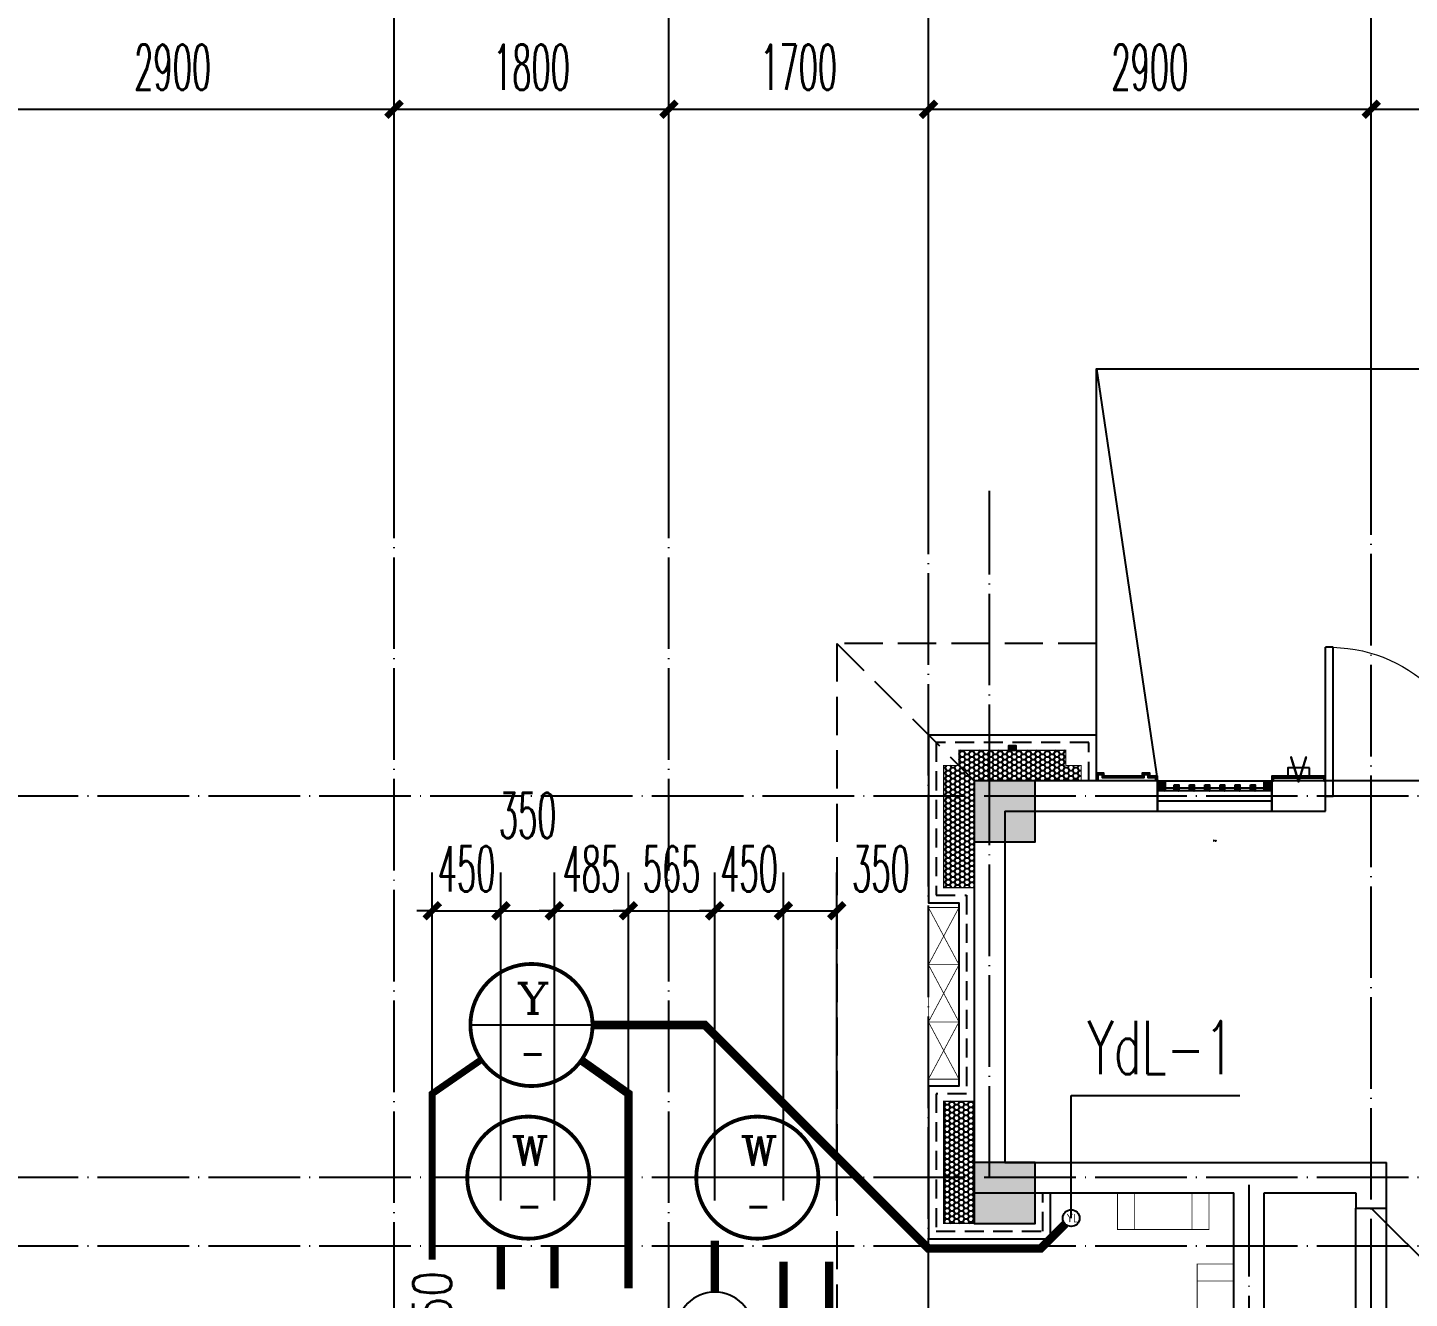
# Model space of a CAD drawing. Extents: x 27938 to 1507990, y 110129 to 923079.
# Drawn here: x 830217 to 839267, y 684866 to 693192 of the extents above; entities that cross this region are included whole.
import ezdxf
from ezdxf.enums import TextEntityAlignment as Align

# ---------------------------------------------------------------- set-up
doc = ezdxf.new("R2010")
doc.units = 0
doc.header["$LTSCALE"] = 1000
doc.header["$MEASUREMENT"] = 0
for name, pattern in [('DASH', [0.35, 0.25, -0.1]), ('DOTE', [2.42, 2, -0.2, 0.02, -0.2]), ('HIDDEN', [0.375, 0.25, -0.125])]:
    doc.linetypes.add(name, pattern=pattern)
for name, color, linetype in [('A-EQPM-MECH', 191, 'Continuous'), ('AXIS', 3, 'Continuous'), ('DIM_污水', 2, 'Continuous'), ('DIM_雨水', 4, 'Continuous'), ('DOTE', 1, 'Continuous'), ('PIPE-凝结', 150, 'N'), ('PIPE-污水', 2, 'W'), ('PIPE-雨水', 4, 'TG_Y'), ('PIPE-餐饮排水', 41, 'P'), ('PUB_HATCH', 8, 'Continuous'), ('PUB_TEXT', 4, 'Continuous'), ('TEXT_凝结', 7, 'Continuous'), ('TWT_DIM', 3, 'Continuous'), ('VPIPE-雨水', 4, 'Y'), ('WALL', 9, 'Continuous'), ('WELL_污水', 2, 'Continuous'), ('WINDOW', 4, 'Continuous'), ('WINDOW_TEXT', 7, 'Continuous'), ('修改标示', 212, 'Continuous'), ('卫生间', 6, 'Continuous'), ('看线', 251, 'Continuous'), ('立面', 73, 'Continuous'), ('立面-看线', 251, 'Continuous'), ('设备', 253, 'Continuous'), ('铝合金', 144, 'Continuous')]:
    doc.layers.add(name, color=color, linetype=linetype)
doc.styles.add('_TCH_DIM_T3', font='SIMPLEX.shx', dxfattribs={"width": 0.494118, "bigfont": 'GBCBIG.shx'})
doc.styles.add('_TCH_WINDOW', font='SIMPLEX.shx', dxfattribs={"width": 0.7, "height": 3.5, "bigfont": 'GBCBIG.shx'})
doc.styles.add('_TWT_CIRCLE', font='COMPLEX', dxfattribs={"width": 1.1, "height": 3.5, "bigfont": 'HZTXT'})
doc.styles.add('_TWT_PIPEDN', font='SIMPLEX', dxfattribs={"width": 0.8, "height": 3.5, "bigfont": 'HZTXT'})
doc.styles.add('_TWT_SERIAL', font='SIMPLEX', dxfattribs={"width": 0.8, "height": 3.5, "bigfont": 'HZTXT'})
doc.styles.get("Standard").update_dxf_attribs({"font": 'gbenor.shx', "bigfont": 'gbcbig.shx'})
doc.styles.add('TG_LINETYPE', font='SIMPLEX', dxfattribs={"width": 0.8, "height": 3, "bigfont": 'HZTXT'})
doc.linetypes.add('N', pattern='A,3,-0.2,["N",Standard,S=0.25,R=0,X=-0.1,Y=-0.115],-0.2', length=3.4)
doc.linetypes.add('P', pattern='A,3,-0.2,["P",Standard,S=0.25,R=0,X=-0.1,Y=-0.115],-0.2', length=3.4)
doc.linetypes.add('TG_Y', pattern='A,2,-0.229,["Y",TG_LINETYPE,S=0.1,R=0,X=-0.229,Y=-0.15],0', length=2.229)
doc.linetypes.add('W', pattern='A,3,-0.2,["W",Standard,S=0.25,R=0,X=-0.1,Y=-0.115],-0.2', length=3.4)
doc.linetypes.add('Y', pattern='A,3,-0.2,["Y",Standard,S=0.25,R=0,X=-0.1,Y=-0.115],-0.2', length=3.4)
doc.dimstyles.new('_TCH_ARCH&&100', dxfattribs={"dimtxt": 297.5, "dimasz": 100, "dimexe": 250, "dimexo": 300, "dimgap": 126.25, "dimtad": 1, "dimdec": 0, "dimzin": 0, "dimdsep": 46, "dimtxsty": '_TCH_DIM_T3', "dimblk": 'ARCHTICK', "dimcen": 0.09, "dimclrt": 4, "dimazin": 2, "dimtfac": 1, "dimtdec": 0, "dimtix": 1, "dimtmove": 2, "dimatfit": 3, "dimfxl": 100, "dimtolj": 1, "dimtzin": 0, "dimarcsym": 0})
doc.dimstyles.new('_TWT_ARCH&&100', dxfattribs={"dimtxt": 297.5, "dimasz": 100, "dimexe": 250, "dimexo": 300, "dimgap": 126.25, "dimtad": 1, "dimdec": 0, "dimzin": 0, "dimdsep": 46, "dimtxsty": '_TCH_DIM_T3', "dimblk": 'ARCHTICK', "dimcen": 0.09, "dimclrt": 7, "dimazin": 2, "dimtfac": 1, "dimtdec": 0, "dimtix": 1, "dimtmove": 2, "dimatfit": 3, "dimfxl": 1, "dimtolj": 1, "dimtzin": 0, "dimarcsym": 0})

# ---------------------------------------------------------------- blocks, each defined once
blk = doc.blocks.new('A$C148B7D8E')
at = {"layer": '卫生间', "color": 159, "linetype": 'DASH', "true_color": 0x22346e}
blk.add_line((7700, 15400), (8600, 14500), dxfattribs=at)
blk.add_lwpolyline([(9400.3, 15400), (7700, 15400), (7700, 10800), (7300, 10800), (7300, 10000), (900, 10000), (900, 9000), (-900, 9000), (-900, -900), (1750, -900), (1750, -2100), (23450, -2100), (23450, -900), (25100, -900)], dxfattribs=at)
blk = doc.blocks.new('A$C341176C1')
at = {"layer": '设备', "color": 3, "const_width": 5}
blk.add_lwpolyline([(-240, -200), (0, -200), (0, -800), (-240, -800)], close=True, dxfattribs=at)
for points in [[(-240, -312.3), (0, -312.3)], [(-240, -687.7), (0, -687.7)]]:
    blk.add_lwpolyline(points, dxfattribs=at)
blk = doc.blocks.new('A$C7D502F78')
at = {"layer": '修改标示', "ltscale": 2}
blk.add_lwpolyline([(-150.6, 197.3), (-10.6, 197.3), (-10.6, 142.3), (-150.6, 142.3)], close=True, dxfattribs=at)
at = {"layer": 'PUB_TEXT'}
blk.add_text('V', height=175, dxfattribs=at).set_placement((-147.2, 99.1))
blk = doc.blocks.new('A$C028C60F5')
at = {"color": 0}
blk.add_lwpolyline([(400, 0), (0, 0), (0, -400), (400, -400)], close=True, dxfattribs=at)
at = {"layer": 'PUB_HATCH', "color": 0}
blk.add_solid([(0, -400), (400, -400), (0, 0), (400, 0)], dxfattribs=at)
blk = doc.blocks.new('A$C3EFA6995')
for p in [(9700, 100), (9700, -2400), (15900, -2400)]:
    blk.add_blockref('A$C028C60F5', p)
at = {"xscale": -1}
blk.add_blockref('A$C028C60F5', (16300, 100), dxfattribs=at)
blk = doc.blocks.new('$TWTSYS$00000190')
blk.add_line((0, 0.5, 0), (0, -0.5, 0))
blk.add_circle((0, 0, 0), 0.5)
blk = doc.blocks.new('_ArchTick')
at = {"color": 0, "linetype": 'ByBlock', "const_width": 0.4}
blk.add_lwpolyline([(-0.5, -0.5), (0.5, 0.5)], dxfattribs=at)
blk = doc.blocks.new('*D737')
at = {"layer": 'Defpoints', "color": 0}
for p in [(835516.6, 687405.6), (835166.6, 685207.2), (835516.6, 685207.2)]:
    blk.add_point(p, dxfattribs=at)
at = {"layer": 'TWT_DIM', "color": 0, "lineweight": -2}
for p, q in [((835166.6, 685507.2), (835166.6, 687655.6)), ((835516.6, 685507.2), (835516.6, 687655.6)), ((835166.6, 687405.6), (835516.6, 687405.6))]:
    blk.add_line(p, q, dxfattribs=at)
at = {"layer": 'TWT_DIM', "color": 0, "lineweight": -2, "xscale": 100, "yscale": 100, "zscale": 100, "rotation": 180}
blk.add_blockref('_ArchTick', (835166.6, 687405.6), dxfattribs=at)
at = {"layer": 'TWT_DIM', "color": 0, "lineweight": -2, "xscale": 100, "yscale": 100, "zscale": 100}
blk.add_blockref('_ArchTick', (835516.6, 687405.6), dxfattribs=at)
at = {"layer": 'TWT_DIM', "color": 7, "insert": (835805.6, 687680.6), "char_height": 297.5, "attachment_point": 5, "style": '_TCH_DIM_T3'}
blk.add_mtext('\\A1;350', dxfattribs=at)
blk = doc.blocks.new('*D738')
at = {"layer": 'Defpoints', "color": 0}
for p in [(835166.6, 687405.6), (834716.6, 685207.2), (835166.6, 685207.2)]:
    blk.add_point(p, dxfattribs=at)
at = {"layer": 'TWT_DIM', "color": 0, "lineweight": -2}
for p, q in [((834716.6, 685507.2), (834716.6, 687655.6)), ((835166.6, 685507.2), (835166.6, 687655.6)), ((834716.6, 687405.6), (834616.6, 687405.6)), ((834716.6, 687405.6), (835166.6, 687405.6)), ((835166.6, 687405.6), (835266.6, 687405.6))]:
    blk.add_line(p, q, dxfattribs=at)
at = {"layer": 'TWT_DIM', "color": 0, "lineweight": -2, "xscale": 100, "yscale": 100, "zscale": 100}
blk.add_blockref('_ArchTick', (834716.6, 687405.6), dxfattribs=at)
at = {"layer": 'TWT_DIM', "color": 0, "lineweight": -2, "xscale": 100, "yscale": 100, "zscale": 100, "rotation": 180}
blk.add_blockref('_ArchTick', (835166.6, 687405.6), dxfattribs=at)
at = {"layer": 'TWT_DIM', "color": 7, "insert": (834941.6, 687680.6), "char_height": 297.5, "attachment_point": 5, "style": '_TCH_DIM_T3'}
blk.add_mtext('\\A1;450', dxfattribs=at)
blk = doc.blocks.new('*D739')
at = {"layer": 'Defpoints', "color": 0}
for p in [(834716.6, 687405.6), (834151.6, 685207.2), (834716.6, 685207.2)]:
    blk.add_point(p, dxfattribs=at)
at = {"layer": 'TWT_DIM', "color": 0, "lineweight": -2}
for p, q in [((834151.6, 685507.2), (834151.6, 687655.6)), ((834716.6, 685507.2), (834716.6, 687655.6)), ((834151.6, 687405.6), (834051.6, 687405.6)), ((834151.6, 687405.6), (834716.6, 687405.6)), ((834716.6, 687405.6), (834816.6, 687405.6))]:
    blk.add_line(p, q, dxfattribs=at)
at = {"layer": 'TWT_DIM', "color": 0, "lineweight": -2, "xscale": 100, "yscale": 100, "zscale": 100}
blk.add_blockref('_ArchTick', (834151.6, 687405.6), dxfattribs=at)
at = {"layer": 'TWT_DIM', "color": 0, "lineweight": -2, "xscale": 100, "yscale": 100, "zscale": 100, "rotation": 180}
blk.add_blockref('_ArchTick', (834716.6, 687405.6), dxfattribs=at)
at = {"layer": 'TWT_DIM', "color": 7, "insert": (834434.1, 687680.6), "char_height": 297.5, "attachment_point": 5, "style": '_TCH_DIM_T3'}
blk.add_mtext('\\A1;565', dxfattribs=at)
blk = doc.blocks.new('*D740')
at = {"layer": 'Defpoints', "color": 0}
for p in [(834151.6, 687405.6), (833666.6, 685207.2), (834151.6, 685207.2)]:
    blk.add_point(p, dxfattribs=at)
at = {"layer": 'TWT_DIM', "color": 0, "lineweight": -2}
for p, q in [((833666.6, 685507.2), (833666.6, 687655.6)), ((834151.6, 685507.2), (834151.6, 687655.6)), ((833666.6, 687405.6), (833566.6, 687405.6)), ((833666.6, 687405.6), (834151.6, 687405.6)), ((834151.6, 687405.6), (834251.6, 687405.6))]:
    blk.add_line(p, q, dxfattribs=at)
at = {"layer": 'TWT_DIM', "color": 0, "lineweight": -2, "xscale": 100, "yscale": 100, "zscale": 100}
blk.add_blockref('_ArchTick', (833666.6, 687405.6), dxfattribs=at)
at = {"layer": 'TWT_DIM', "color": 0, "lineweight": -2, "xscale": 100, "yscale": 100, "zscale": 100, "rotation": 180}
blk.add_blockref('_ArchTick', (834151.6, 687405.6), dxfattribs=at)
at = {"layer": 'TWT_DIM', "color": 7, "insert": (833909.1, 687680.6), "char_height": 297.5, "attachment_point": 5, "style": '_TCH_DIM_T3'}
blk.add_mtext('\\A1;485', dxfattribs=at)
blk = doc.blocks.new('*D741')
at = {"layer": 'Defpoints', "color": 0}
for p in [(833666.6, 687405.6), (833316.6, 685207.2), (833666.6, 685207.2)]:
    blk.add_point(p, dxfattribs=at)
at = {"layer": 'TWT_DIM', "color": 0, "lineweight": -2}
for p, q in [((833316.6, 685507.2), (833316.6, 687655.6)), ((833666.6, 685507.2), (833666.6, 687655.6)), ((833316.6, 687405.6), (833666.6, 687405.6))]:
    blk.add_line(p, q, dxfattribs=at)
at = {"layer": 'TWT_DIM', "color": 0, "lineweight": -2, "xscale": 100, "yscale": 100, "zscale": 100, "rotation": 180}
blk.add_blockref('_ArchTick', (833316.6, 687405.6), dxfattribs=at)
at = {"layer": 'TWT_DIM', "color": 0, "lineweight": -2, "xscale": 100, "yscale": 100, "zscale": 100}
blk.add_blockref('_ArchTick', (833666.6, 687405.6), dxfattribs=at)
at = {"layer": 'TWT_DIM', "color": 7, "insert": (833491.6, 688030.6), "char_height": 297.5, "attachment_point": 5, "style": '_TCH_DIM_T3'}
blk.add_mtext('\\A1;350', dxfattribs=at)
blk = doc.blocks.new('*D742')
at = {"layer": 'Defpoints', "color": 0}
for p in [(833316.6, 687405.6), (832866.6, 685207.2), (833316.6, 685207.2)]:
    blk.add_point(p, dxfattribs=at)
at = {"layer": 'TWT_DIM', "color": 0, "lineweight": -2}
for p, q in [((832866.6, 685507.2), (832866.6, 687655.6)), ((833316.6, 685507.2), (833316.6, 687655.6)), ((832866.6, 687405.6), (832766.6, 687405.6)), ((832866.6, 687405.6), (833316.6, 687405.6)), ((833316.6, 687405.6), (833416.6, 687405.6))]:
    blk.add_line(p, q, dxfattribs=at)
at = {"layer": 'TWT_DIM', "color": 0, "lineweight": -2, "xscale": 100, "yscale": 100, "zscale": 100}
blk.add_blockref('_ArchTick', (832866.6, 687405.6), dxfattribs=at)
at = {"layer": 'TWT_DIM', "color": 0, "lineweight": -2, "xscale": 100, "yscale": 100, "zscale": 100, "rotation": 180}
blk.add_blockref('_ArchTick', (833316.6, 687405.6), dxfattribs=at)
at = {"layer": 'TWT_DIM', "color": 7, "insert": (833091.6, 687680.6), "char_height": 297.5, "attachment_point": 5, "style": '_TCH_DIM_T3'}
blk.add_mtext('\\A1;450', dxfattribs=at)
blk = doc.blocks.new('*D950')
at = {"layer": 'AXIS', "color": 0, "lineweight": -2}
for p, q in [((829716.6, 690457.2), (829716.6, 692907.2)), ((832616.6, 690457.2), (832616.6, 692907.2)), ((829716.6, 692657.2), (832616.6, 692657.2))]:
    blk.add_line(p, q, dxfattribs=at)
at = {"layer": 'Defpoints', "color": 0}
for p in [(832616.6, 692657.2), (829716.6, 690157.2), (832616.6, 690157.2)]:
    blk.add_point(p, dxfattribs=at)
at = {"layer": 'AXIS', "color": 0, "lineweight": -2, "xscale": 100, "yscale": 100, "zscale": 100, "rotation": 180}
blk.add_blockref('_ArchTick', (829716.6, 692657.2), dxfattribs=at)
at = {"layer": 'AXIS', "color": 0, "lineweight": -2, "xscale": 100, "yscale": 100, "zscale": 100}
blk.add_blockref('_ArchTick', (832616.6, 692657.2), dxfattribs=at)
at = {"layer": 'AXIS', "color": 4, "insert": (831166.6, 692932.2), "char_height": 297.5, "attachment_point": 5, "style": '_TCH_DIM_T3'}
blk.add_mtext('\\A1;2900', dxfattribs=at)
blk = doc.blocks.new('*D951')
at = {"layer": 'AXIS', "color": 0, "lineweight": -2}
for p, q in [((832616.6, 690457.2), (832616.6, 692907.2)), ((834416.6, 690457.2), (834416.6, 692907.2)), ((832616.6, 692657.2), (834416.6, 692657.2))]:
    blk.add_line(p, q, dxfattribs=at)
at = {"layer": 'Defpoints', "color": 0}
for p in [(834416.6, 692657.2), (832616.6, 690157.2), (834416.6, 690157.2)]:
    blk.add_point(p, dxfattribs=at)
at = {"layer": 'AXIS', "color": 0, "lineweight": -2, "xscale": 100, "yscale": 100, "zscale": 100, "rotation": 180}
blk.add_blockref('_ArchTick', (832616.6, 692657.2), dxfattribs=at)
at = {"layer": 'AXIS', "color": 0, "lineweight": -2, "xscale": 100, "yscale": 100, "zscale": 100}
blk.add_blockref('_ArchTick', (834416.6, 692657.2), dxfattribs=at)
at = {"layer": 'AXIS', "color": 4, "insert": (833516.6, 692932.2), "char_height": 297.5, "attachment_point": 5, "style": '_TCH_DIM_T3'}
blk.add_mtext('\\A1;1800', dxfattribs=at)
blk = doc.blocks.new('*D952')
at = {"layer": 'AXIS', "color": 0, "lineweight": -2}
for p, q in [((834416.6, 690457.2), (834416.6, 692907.2)), ((836116.6, 690457.2), (836116.6, 692907.2)), ((834416.6, 692657.2), (836116.6, 692657.2))]:
    blk.add_line(p, q, dxfattribs=at)
at = {"layer": 'Defpoints', "color": 0}
for p in [(836116.6, 692657.2), (834416.6, 690157.2), (836116.6, 690157.2)]:
    blk.add_point(p, dxfattribs=at)
at = {"layer": 'AXIS', "color": 0, "lineweight": -2, "xscale": 100, "yscale": 100, "zscale": 100, "rotation": 180}
blk.add_blockref('_ArchTick', (834416.6, 692657.2), dxfattribs=at)
at = {"layer": 'AXIS', "color": 0, "lineweight": -2, "xscale": 100, "yscale": 100, "zscale": 100}
blk.add_blockref('_ArchTick', (836116.6, 692657.2), dxfattribs=at)
at = {"layer": 'AXIS', "color": 4, "insert": (835266.6, 692932.2), "char_height": 297.5, "attachment_point": 5, "style": '_TCH_DIM_T3'}
blk.add_mtext('\\A1;1700', dxfattribs=at)
blk = doc.blocks.new('*D953')
at = {"layer": 'AXIS', "color": 0, "lineweight": -2}
for p, q in [((836116.6, 690457.2), (836116.6, 692907.2)), ((839016.6, 690457.2), (839016.6, 692907.2)), ((836116.6, 692657.2), (839016.6, 692657.2))]:
    blk.add_line(p, q, dxfattribs=at)
at = {"layer": 'Defpoints', "color": 0}
for p in [(839016.6, 692657.2), (836116.6, 690157.2), (839016.6, 690157.2)]:
    blk.add_point(p, dxfattribs=at)
at = {"layer": 'AXIS', "color": 0, "lineweight": -2, "xscale": 100, "yscale": 100, "zscale": 100, "rotation": 180}
blk.add_blockref('_ArchTick', (836116.6, 692657.2), dxfattribs=at)
at = {"layer": 'AXIS', "color": 0, "lineweight": -2, "xscale": 100, "yscale": 100, "zscale": 100}
blk.add_blockref('_ArchTick', (839016.6, 692657.2), dxfattribs=at)
at = {"layer": 'AXIS', "color": 4, "insert": (837566.6, 692932.2), "char_height": 297.5, "attachment_point": 5, "style": '_TCH_DIM_T3'}
blk.add_mtext('\\A1;2900', dxfattribs=at)
blk = doc.blocks.new('*D954')
at = {"layer": 'AXIS', "color": 0, "lineweight": -2}
for p, q in [((839016.6, 690457.2), (839016.6, 692907.2)), ((841816.6, 690457.2), (841816.6, 692907.2)), ((839016.6, 692657.2), (841816.6, 692657.2))]:
    blk.add_line(p, q, dxfattribs=at)
at = {"layer": 'Defpoints', "color": 0}
for p in [(841816.6, 692657.2), (839016.6, 690157.2), (841816.6, 690157.2)]:
    blk.add_point(p, dxfattribs=at)
at = {"layer": 'AXIS', "color": 0, "lineweight": -2, "xscale": 100, "yscale": 100, "zscale": 100, "rotation": 180}
blk.add_blockref('_ArchTick', (839016.6, 692657.2), dxfattribs=at)
at = {"layer": 'AXIS', "color": 0, "lineweight": -2, "xscale": 100, "yscale": 100, "zscale": 100}
blk.add_blockref('_ArchTick', (841816.6, 692657.2), dxfattribs=at)
at = {"layer": 'AXIS', "color": 4, "insert": (840416.6, 692932.2), "char_height": 297.5, "attachment_point": 5, "style": '_TCH_DIM_T3'}
blk.add_mtext('\\A1;2800', dxfattribs=at)
blk = doc.blocks.new('*D960')
at = {"layer": 'AXIS', "color": 0, "lineweight": -2}
for p, q in [((827816.6, 690457.2), (827816.6, 693707.2)), ((878016.6, 690457.2), (878016.6, 693707.2)), ((827816.6, 693457.2), (878016.6, 693457.2))]:
    blk.add_line(p, q, dxfattribs=at)
at = {"layer": 'Defpoints', "color": 0}
for p in [(878016.6, 693457.2), (827816.6, 690157.2), (878016.6, 690157.2)]:
    blk.add_point(p, dxfattribs=at)
at = {"layer": 'AXIS', "color": 0, "lineweight": -2, "xscale": 100, "yscale": 100, "zscale": 100, "rotation": 180}
blk.add_blockref('_ArchTick', (827816.6, 693457.2), dxfattribs=at)
at = {"layer": 'AXIS', "color": 0, "lineweight": -2, "xscale": 100, "yscale": 100, "zscale": 100}
blk.add_blockref('_ArchTick', (878016.6, 693457.2), dxfattribs=at)
at = {"layer": 'AXIS', "color": 4, "insert": (852916.6, 693732.2), "char_height": 297.5, "attachment_point": 5, "style": '_TCH_DIM_T3'}
blk.add_mtext('\\A1;50200', dxfattribs=at)
blk = doc.blocks.new('$DorLib2D$00000116')
at = {"color": 0}
for p, q in [((-0.5, 0), (-0.1464, 0.3536)), ((0.5, 0), (0.1464, 0.3536))]:
    blk.add_line(p, q, dxfattribs=at)
for centre, start, end in [((-0.5, 0), 0, 45), ((0.5, 0), 135, 180)]:
    blk.add_arc(centre, 0.5, start, end, dxfattribs=at)
blk = doc.blocks.new('$WINLIB2D$00000001')
at = {"color": 0}
for points in [[(-0.5, 0.5), (-0.5, -0.5)], [(-0.5, 0.5), (0.5, 0.5)], [(0.5, -0.5), (0.5, 0.5)], [(0.5, 0.167), (-0.5, 0.167)], [(0.5, -0.167), (-0.5, -0.167)], [(-0.5, -0.5), (0.5, -0.5)]]:
    blk.add_lwpolyline(points, dxfattribs=at)
blk = doc.blocks.new('$DorLib2D$00000002')
at = {"color": 0}
for p, q in [((-0.5, 0), (-0.5, 0.4875)), ((-0.475, 0.4875), (-0.5, 0.4875)), ((-0.475, 0), (-0.475, 0.4875)), ((0.475, 0), (0.475, 0.4875)), ((0.475, 0.4875), (0.5, 0.4875)), ((0.5, 0), (0.5, 0.4875)), ((-0.5, 0), (-0.475, 0)), ((0.5, 0), (0.475, 0))]:
    blk.add_line(p, q, dxfattribs=at)
at = {"color": 0, "lineweight": 13}
for centre, start, end in [((-0.4875, 0), 0, 88.5307), ((0.4875, 0), 91.4693, 180)]:
    blk.add_arc(centre, 0.4875, start, end, dxfattribs=at)

msp = doc.modelspace()

# ---------------------------------------------------------------- hatches: boundary and pattern name
at = {"layer": 'PIPE-凝结'}
for points in [[(832866.6, 686207.2), (832853.8, 686225.7), (832844.1, 686219)], [(832866.6, 686207.2), (832844.1, 686207.2), (832844.1, 686219)]]:
    msp.add_hatch(color=256, dxfattribs=at).paths.add_polyline_path(points)
at = {"layer": 'PIPE-雨水'}
for points in [[(834651.6, 686657.2), (834671, 686676.6), (834663, 686684.7)], [(834651.6, 686657.2), (834651.6, 686684.7), (834663, 686684.7)], [(834151.6, 686207.2), (834167.5, 686229.6), (834179.1, 686221.4)], [(834151.6, 686207.2), (834179.1, 686207.2), (834179.1, 686221.4)], [(836116.6, 685192.2), (836097.1, 685172.7), (836105.2, 685164.7)], [(836116.6, 685192.2), (836116.6, 685164.7), (836105.2, 685164.7)], [(836851.6, 685192.2), (836871, 685172.7), (836863, 685164.7)], [(836851.6, 685192.2), (836851.6, 685164.7), (836863, 685164.7)]]:
    msp.add_hatch(color=256, dxfattribs=at).paths.add_polyline_path(points)
at = {"layer": '立面'}
h = msp.add_hatch(dxfattribs=at)
h.set_pattern_fill('ANSI31', color=8, scale=2)
h.set_pattern_definition([(45, (-51633.452, -107108.3295), (-2.24506403, 2.24506403), [])])
h.paths.add_polyline_path([(836641.8, 688457.2), (836691.8, 688457.2), (836691.8, 688487.2), (836641.8, 688487.2)])
h = msp.add_hatch(dxfattribs=at)
h.set_pattern_fill('ANSI31', color=8, scale=2)
h.set_pattern_definition([(45, (136374.2968, -266823.1597), (-2.24506403, 2.24506403), [])])
h.paths.add_polyline_path([(837216.8, 688257.3), (837616.5, 688257.3), (837616.5, 688287.3), (837566.5, 688287.3), (837566.5, 688307.4), (837516.5, 688307.4), (837516.5, 688287.4), (837266.7, 688287.1), (837266.5, 688307.4), (837216.8, 688307.4)])
h.paths.add_polyline_path([(837226.8, 688257.3), (837606.5, 688257.3), (837606.5, 688277.3), (837556.5, 688277.3), (837556.5, 688297.4), (837526.5, 688297.4), (837526.5, 688277.4), (837256.8, 688277.1), (837256.6, 688297.4), (837226.8, 688297.4)])
h = msp.add_hatch(dxfattribs=at)
h.set_pattern_fill('ANSI31', color=8, scale=2)
h.set_pattern_definition([(45, (136314.061, -266823.342), (-2.24506403, 2.24506403), [])])
h.paths.add_polyline_path([(837616.5, 688257.2), (837666.5, 688257.2), (837666.5, 688190.5), (837616.5, 688190.5)])
h = msp.add_hatch(dxfattribs=at)
h.set_pattern_fill('ANSI31', color=8, scale=2)
h.set_pattern_definition([(45, (137014.0643, -266823.3383), (-2.24506403, 2.24506403), [])])
h.paths.add_polyline_path([(838316.5, 688257.2), (838366.5, 688257.2), (838366.5, 688190.5), (838316.5, 688190.5)])
h = msp.add_hatch(dxfattribs=at)
h.set_pattern_fill('ANSI31', color=8, scale=2)
h.set_pattern_definition([(45, (-51833.452, -108177.829), (-2.24506403, 2.24506403), [])])
edge = h.paths.add_edge_path()
edge.add_line((838366.5, 688257.2), (838376.6, 688257.2))
edge.add_line((838376.6, 688257.2), (838376.6, 688277.2))
edge.add_line((838376.6, 688277.2), (838706.6, 688277.2))
edge.add_line((838706.6, 688277.2), (838706.6, 688257.3))
edge.add_line((838706.6, 688257.3), (838716.6, 688257.2))
edge.add_line((838716.6, 688257.2), (838716.6, 688287.2))
edge.add_line((838716.6, 688287.2), (838366.6, 688287.2))
edge.add_line((838366.6, 688287.2), (838366.6, 688257.2))
h = msp.add_hatch(dxfattribs=at)
h.set_pattern_fill('ANSI31', color=8, scale=2)
h.set_pattern_definition([(45, (136424.0617, -266823.3426), (-2.24506403, 2.24506403), [])])
h.paths.add_polyline_path([(837726.5, 688230.2), (837756.5, 688230.2), (837756.5, 688190.5), (837726.5, 688190.5)])
h = msp.add_hatch(dxfattribs=at)
h.set_pattern_fill('ANSI31', color=8, scale=2)
h.set_pattern_definition([(45, (136524.0617, -266823.3435), (-2.24506403, 2.24506403), [])])
h.paths.add_polyline_path([(837826.5, 688230.2), (837856.5, 688230.2), (837856.5, 688190.5), (837826.5, 688190.5)])
h = msp.add_hatch(dxfattribs=at)
h.set_pattern_fill('ANSI31', color=8, scale=2)
h.set_pattern_definition([(45, (136624.0617, -266823.3444), (-2.24506403, 2.24506403), [])])
h.paths.add_polyline_path([(837926.5, 688230.2), (837956.5, 688230.2), (837956.5, 688190.5), (837926.5, 688190.5)])
h = msp.add_hatch(dxfattribs=at)
h.set_pattern_fill('ANSI31', color=8, scale=2)
h.set_pattern_definition([(45, (136724.0617, -266823.3454), (-2.24506403, 2.24506403), [])])
h.paths.add_polyline_path([(838026.5, 688230.2), (838056.5, 688230.2), (838056.5, 688190.5), (838026.5, 688190.5)])
h = msp.add_hatch(dxfattribs=at)
h.set_pattern_fill('ANSI31', color=8, scale=2)
h.set_pattern_definition([(45, (136824.0617, -266823.3463), (-2.24506403, 2.24506403), [])])
h.paths.add_polyline_path([(838126.5, 688230.2), (838156.5, 688230.2), (838156.5, 688190.5), (838126.5, 688190.5)])
h = msp.add_hatch(dxfattribs=at)
h.set_pattern_fill('ANSI31', color=8, scale=2)
h.set_pattern_definition([(45, (136924.0617, -266823.3472), (-2.24506403, 2.24506403), [])])
h.paths.add_polyline_path([(838226.5, 688230.2), (838256.5, 688230.2), (838256.5, 688190.5), (838226.5, 688190.5)])
at = {"layer": '立面-看线'}
h = msp.add_hatch(dxfattribs=at)
h.set_pattern_fill('HONEY', color=8, scale=13)
h.set_pattern_definition([(0, (407399.363, 156240.446), (30.95625, 17.872595), [20.6375, -41.275]), (120, (407399.363, 156240.446), (-30.9562463, 17.8726014), [20.6375, -41.275]), (60, (407399.363, 156240.446), (3.7e-06, 35.7451964), [-41.275, 20.6375])])
h.paths.add_polyline_path([(837016.8, 688357.2), (837016.8, 688457.2), (836316.8, 688457.2), (836316.8, 688357.2), (836216.8, 688357.2), (836216.8, 687557.2), (836416.6, 687557.2), (836416.6, 688257.2), (837115.9, 688257.2), (837115.9, 688357.2)])
h = msp.add_hatch(dxfattribs=at)
h.set_pattern_fill('HONEY', color=8, scale=13)
h.set_pattern_definition([(0, (407300, 153140.447), (30.95625, 17.872595), [20.6375, -41.275]), (120, (407300, 153140.447), (-30.9562463, 17.8726014), [20.6375, -41.275]), (60, (407300, 153140.447), (3.7e-06, 35.7451964), [-41.275, 20.6375])])
h.paths.add_polyline_path([(836416.6, 685557.2), (836416.6, 685557.2), (836416.6, 686157.2), (836217.1, 686157.2), (836217.1, 685357.2), (836416.6, 685357.2)])

# ---------------------------------------------------------------- linework, layer by layer
at = {"color": 8, "const_width": 8}
for points in [[(836416.6, 687557.2), (836216.8, 687557.2), (836216.8, 688357.2), (836316.8, 688357.2), (836316.8, 688457.2), (836606.8, 688457.2), (836606.8, 688457.2), (836726.8, 688457.2), (836726.8, 688457.2), (837016.8, 688457.2), (837016.8, 688357.2), (837116.8, 688357.2), (837116.8, 688257.2)], [(836416.6, 686157.2), (836216.6, 686157.2), (836216.6, 685357.2), (836816.6, 685357.2), (836816.6, 685557.2)]]:
    msp.add_lwpolyline(points, dxfattribs=at)
at = {"layer": 'A-EQPM-MECH', "color": 8}
for points in [[(837216.8, 688257.2), (837216.8, 690957.2), (842216.8, 690957.2), (842216.8, 688257.2)], [(837216.8, 690957.2), (837616.5, 688257.2)]]:
    msp.add_lwpolyline(points, dxfattribs=at)
at = {"layer": 'AXIS', "color": 8}
for p, q in [((832616.6, 690157.2), (832616.6, 694157.2)), ((834416.6, 690157.2), (834416.6, 694157.2)), ((836116.6, 690157.2), (836116.6, 694157.2)), ((839016.6, 690157.2), (839016.6, 694157.2))]:
    msp.add_line(p, q, dxfattribs=at)
at = {"layer": 'DIM_污水'}
for p, q in [((833895.9, 685657.2), (833095.9, 685657.2)), ((835395.9, 685657.2), (834595.9, 685657.2))]:
    msp.add_line(p, q, dxfattribs=at)
at = {"layer": 'DIM_污水', "const_width": 25}
for points in [[(833895.9, 685657.2, 1), (833095.9, 685657.2, 1)], [(835395.9, 685657.2, 1), (834595.9, 685657.2, 1)]]:
    msp.add_lwpolyline(points, format="xyb", close=True, dxfattribs=at)
at = {"layer": 'DIM_雨水'}
for p, q in [((833916.6, 686657.2), (833116.6, 686657.2)), ((837051.6, 685392.2), (837051.6, 686194.3)), ((837051.6, 686194.3), (838155.9, 686194.3))]:
    msp.add_line(p, q, dxfattribs=at)
at = {"layer": 'DIM_雨水', "const_width": 25}
msp.add_lwpolyline([(833916.6, 686657.2, 1), (833116.6, 686657.2, 1)], format="xyb", close=True, dxfattribs=at)
at = {"layer": 'DOTE', "color": 169, "linetype": 'DOTE', "ltscale": 0.3}
for p, q in [((832616.6, 678957.2), (832616.6, 690157.2)), ((834416.6, 678957.2), (834416.6, 690157.2)), ((836116.6, 681757.2), (836116.6, 690157.2)), ((836516.6, 688157.2), (836516.6, 690157.2)), ((839016.6, 681157.4), (839016.6, 690157.2)), ((879916.6, 688157.2), (825916.6, 688157.2)), ((836516.6, 685657.2), (836516.6, 688157.2)), ((879916.6, 685657.2), (825916.6, 685657.2)), ((838216.6, 683557.2), (838216.6, 685657.2)), ((879916.6, 685207.2), (825916.6, 685207.2))]:
    msp.add_line(p, q, dxfattribs=at)
at = {"layer": 'PIPE-凝结', "ltscale": 0.5, "const_width": 45}
for points in [[(832866.6, 686207.2), (833187.7, 686429.5)], [(832866.6, 685119.1), (832866.6, 686207.2)]]:
    msp.add_lwpolyline(points, dxfattribs=at)
at = {"layer": 'PIPE-污水', "ltscale": 0.5, "const_width": 55}
for points in [[(834717.6, 684907.2), (834717.6, 685245)], [(833316.6, 684925.1), (833316.6, 685207.2)], [(833666.6, 684931.1), (833666.6, 685207.2)]]:
    msp.add_lwpolyline(points, dxfattribs=at)
at = {"layer": 'PIPE-雨水', "ltscale": 0.5, "const_width": 55}
for points in [[(833916.6, 686657.2), (834651.6, 686657.2)], [(834651.6, 686657.2), (836116.6, 685192.2)], [(833842.9, 686425.9), (834151.6, 686207.2)], [(834151.6, 684931.1), (834151.6, 686207.2)], [(836851.6, 685192.2), (837012.7, 685353.3)], [(836116.6, 685192.2), (836851.6, 685192.2)]]:
    msp.add_lwpolyline(points, dxfattribs=at)
at = {"layer": 'PIPE-餐饮排水', "ltscale": 0.5, "const_width": 55}
for points in [[(835166.6, 684715.5), (835166.6, 685107.6)], [(835466.6, 684644.6), (835466.6, 685107.6)]]:
    msp.add_lwpolyline(points, dxfattribs=at)
at = {"layer": 'VPIPE-雨水', "color": 8}
msp.add_circle((837051.6, 685392.2), 55, dxfattribs=at)
at = {"layer": 'VPIPE-雨水'}
msp.add_circle((837051.6, 685392.2), 55, dxfattribs=at)
at = {"layer": 'WALL', "color": 8}
for p, q in [((836416.6, 688257.2), (836416.6, 685557.2)), ((837616.6, 688257.2), (836416.6, 688257.2)), ((837616.6, 688057.2), (837616.6, 688257.2)), ((838716.6, 688257.2), (838366.6, 688257.2)), ((838366.6, 688257.2), (838366.6, 688057.2)), ((838716.6, 688057.2), (838716.6, 688257.2)), ((836616.6, 688057.2), (836616.6, 685757.2)), ((836616.6, 688057.2), (837616.6, 688057.2)), ((838366.6, 688057.2), (838716.6, 688057.2)), ((836616.6, 685757.2), (838216.6, 685757.2)), ((838216.6, 685757.2), (839116.6, 685757.2)), ((839116.6, 685457.2), (839116.6, 685757.2)), ((836416.6, 685557.2), (838116.6, 685557.2)), ((838116.6, 683657.2), (838116.6, 685557.2)), ((838316.6, 683657.2), (838316.6, 685557.2)), ((838316.6, 685557.2), (838916.6, 685557.2)), ((838916.6, 685557.2), (838916.6, 685457.2)), ((838916.6, 685457.2), (839116.6, 685457.2))]:
    msp.add_line(p, q, dxfattribs=at)
at = {"layer": 'WINDOW', "color": 8}
for p, q in [((840716.6, 688257.2), (838716.6, 688257.2)), ((838916.6, 683957.2), (838916.6, 685457.2)), ((839116.6, 683957.2), (839116.6, 685457.2))]:
    msp.add_line(p, q, dxfattribs=at)
at = {"layer": '看线', "color": 8}
msp.add_lwpolyline([(837216.8, 688257.2), (837216.8, 688557.2), (836116.8, 688557.2), (836116.8, 687457.2), (836316.6, 687457.2), (836316.6, 686257.2), (836116.6, 686257.2), (836116.6, 685257.2), (836916.6, 685257.2), (836916.6, 685557.2)], dxfattribs=at)
at = {"layer": '看线', "color": 8, "linetype": 'HIDDEN', "ltscale": 0.5}
msp.add_lwpolyline([(837166.8, 688257.2), (837166.8, 688507.2), (836166.8, 688507.2), (836166.8, 687507.2), (836366.6, 687507.2), (836366.6, 686207.2), (836166.6, 686207.2), (836166.6, 685307.2), (836866.6, 685307.2), (836866.6, 685557.2)], dxfattribs=at)
at = {"layer": '立面', "color": 8}
for p, q in [((837826.5, 688230.2), (837856.5, 688230.2)), ((837826.5, 688190.5), (837826.5, 688230.2)), ((837856.5, 688190.5), (837826.5, 688190.5)), ((837856.5, 688230.2), (837856.5, 688190.5))]:
    msp.add_line(p, q, dxfattribs=at)
for points in [[(836641.8, 688457.2), (836691.8, 688457.2), (836691.8, 688487.2), (836641.8, 688487.2)], [(837616.5, 688257.2), (837666.5, 688257.2), (837666.5, 688190.5), (837616.5, 688190.5)], [(838316.5, 688257.2), (838366.5, 688257.2), (838366.5, 688190.5), (838316.5, 688190.5)], [(837926.5, 688230.2), (837956.5, 688230.2), (837956.5, 688190.5), (837926.5, 688190.5)], [(838026.5, 688230.2), (838056.5, 688230.2), (838056.5, 688190.5), (838026.5, 688190.5)], [(838126.5, 688230.2), (838156.5, 688230.2), (838156.5, 688190.5), (838126.5, 688190.5)], [(838226.5, 688230.2), (838256.5, 688230.2), (838256.5, 688190.5), (838226.5, 688190.5)]]:
    msp.add_lwpolyline(points, close=True, dxfattribs=at)
msp.add_lwpolyline([(838366.5, 688257.2), (838376.6, 688257.2), (838376.6, 688277.2), (838706.6, 688277.2), (838706.6, 688257.3), (838716.6, 688257.2), (838716.6, 688287.2), (838366.6, 688287.2), (838366.6, 688257.2)], dxfattribs=at)
at = {"layer": '设备', "color": 8, "const_width": 5}
for points in [[(836316.6, 687052.2), (836316.6, 687427.2), (836116.6, 687427.2), (836116.6, 687052.2)], [(836316.6, 686677.2), (836316.6, 687052.2), (836116.6, 687052.2), (836116.6, 686677.2)], [(836316.6, 686302.2), (836316.6, 686677.2), (836116.6, 686677.2), (836116.6, 686302.2)]]:
    msp.add_lwpolyline(points, close=True, dxfattribs=at)
for points in [[(836316.6, 687427.2), (836116.6, 687052.2)], [(836116.6, 687427.2), (836316.6, 687052.2)], [(836316.6, 687052.2), (836116.6, 686677.2)], [(836116.6, 687052.2), (836316.6, 686677.2)], [(836316.6, 686677.2), (836116.6, 686302.2)], [(836116.6, 686677.2), (836316.6, 686302.2)]]:
    msp.add_lwpolyline(points, dxfattribs=at)
at = {"layer": '铝合金', "color": 8}
for p, q in [((837666.5, 688210.3), (837726.5, 688210.3)), ((837756.5, 688210.3), (837826.5, 688210.3)), ((837856.5, 688210.3), (837926.5, 688210.3)), ((837956.5, 688210.3), (838026.5, 688210.3)), ((838056.5, 688210.3), (838126.5, 688210.3)), ((838156.5, 688210.3), (838226.5, 688210.3)), ((838256.5, 688210.3), (838316.5, 688210.3))]:
    msp.add_line(p, q, dxfattribs=at)
for points in [[(836641.8, 688457.2), (836691.8, 688457.2), (836691.8, 688487.2), (836641.8, 688487.2)], [(837616.5, 688257.2), (837666.5, 688257.2), (837666.5, 688190.5), (837616.5, 688190.5)], [(838316.5, 688257.2), (838366.5, 688257.2), (838366.5, 688190.5), (838316.5, 688190.5)], [(837726.5, 688230.2), (837756.5, 688230.2), (837756.5, 688190.5), (837726.5, 688190.5)], [(837826.5, 688230.2), (837856.5, 688230.2), (837856.5, 688190.5), (837826.5, 688190.5)], [(837926.5, 688230.2), (837956.5, 688230.2), (837956.5, 688190.5), (837926.5, 688190.5)], [(838026.5, 688230.2), (838056.5, 688230.2), (838056.5, 688190.5), (838026.5, 688190.5)], [(838126.5, 688230.2), (838156.5, 688230.2), (838156.5, 688190.5), (838126.5, 688190.5)], [(838226.5, 688230.2), (838256.5, 688230.2), (838256.5, 688190.5), (838226.5, 688190.5)]]:
    msp.add_lwpolyline(points, close=True, dxfattribs=at)
for points in [[(837616.5, 688257.3), (837616.5, 688287.3), (837566.5, 688287.3), (837566.5, 688307.4), (837516.5, 688307.4), (837516.5, 688287.4), (837266.7, 688287.1), (837266.5, 688307.4), (837216.8, 688307.4), (837216.8, 688257.3)], [(837606.5, 688257.3), (837606.5, 688277.3), (837556.5, 688277.3), (837556.5, 688297.4), (837526.5, 688297.4), (837526.5, 688277.4), (837256.8, 688277.1), (837256.6, 688297.4), (837226.8, 688297.4), (837226.8, 688257.3)], [(838366.5, 688257.2), (838376.6, 688257.2), (838376.6, 688277.2), (838706.6, 688277.2), (838706.6, 688257.3), (838716.6, 688257.2), (838716.6, 688287.2), (838366.6, 688287.2), (838366.6, 688257.2)]]:
    msp.add_lwpolyline(points, dxfattribs=at)

# ---------------------------------------------------------------- block references
at = {"color": 8}
for name, p in [('A$C148B7D8E', (827816.6, 673757.2)), ('A$C3EFA6995', (826716.6, 688157.2)), ('A$C341176C1', (838116.6, 685291.7))]:
    msp.add_blockref(name, p, dxfattribs=at)
at = {"color": 8, "rotation": 90}
msp.add_blockref('A$C341176C1', (837155, 685557.2), dxfattribs=at)
at = {"layer": 'WELL_污水', "xscale": -500, "yscale": 500, "zscale": 500, "rotation": 90}
msp.add_blockref('$TWTSYS$00000190', (834717.6, 684657.2), dxfattribs=at)
at = {"layer": 'WINDOW', "color": 8}
ref = msp.add_blockref('$DorLib2D$00000002', (839716.6, 688157.2), dxfattribs=dict(at, xscale=2000, yscale=-2000, zscale=2000, rotation=180))
ref.add_attrib('A', "DYM2026'", (839706.3, 687861.7), dxfattribs={"layer": 'WINDOW_TEXT', "color": 8, "ltscale": 0.5, "height": 5.95, "style": '_TCH_WINDOW', "width": 0.494118})
ref = msp.add_blockref('$WINLIB2D$00000001', (837991.6, 688157.2), dxfattribs=dict(at, xscale=-750.0034281517146, yscale=-200, zscale=-750.0034281517146, rotation=180))
ref.add_attrib('A', "C07'26'", (837983.7, 687861.7), dxfattribs={"layer": 'WINDOW_TEXT', "color": 8, "ltscale": 0.5, "height": 5.95, "style": '_TCH_WINDOW', "width": 0.494118})
ref = msp.add_blockref('$DorLib2D$00000116', (839016.6, 684707.2), dxfattribs=dict(at, xscale=1500, yscale=-1500, zscale=1500, rotation=89.99999999025445))
ref.add_attrib('A', 'BFGM1518', (838781.2, 684699.7), dxfattribs={"layer": 'WINDOW_TEXT', "color": 8, "ltscale": 0.5, "height": 4.25, "rotation": 90, "style": '_TCH_WINDOW', "width": 0.494118})
at = {"layer": '修改标示', "color": 8, "ltscale": 2, "xscale": -1}
msp.add_blockref('A$C7D502F78', (838461, 688144.8), dxfattribs=at)

# ---------------------------------------------------------------- texts
at = {"layer": 'DIM_污水', "color": 7, "style": '_TWT_CIRCLE'}
for s, height, width, p, p2 in [('W', 193.3, 1.1, (833384.5, 685733.5), (833629.5, 685733.5)), ('W', 193.3, 1.1, (834884.5, 685733.5), (835129.5, 685733.5)), ('-', 207, 0.855556, (833420, 685375.9), (833586.9, 685375.9)), ('-', 207, 0.855556, (834920, 685375.9), (835086.9, 685375.9))]:
    msp.add_text(s, height=height, dxfattribs=dict(at, width=width)).set_placement(p, p2, align=Align.FIT)
at = {"layer": 'DIM_雨水', "color": 7, "style": '_TWT_CIRCLE'}
for s, height, width, p, p2 in [('Y', 198.8, 1.1, (833417.7, 686732.7), (833635.3, 686732.7)), ('-', 207, 0.855556, (833440.7, 686375.9), (833607.7, 686375.9))]:
    msp.add_text(s, height=height, dxfattribs=dict(at, width=width)).set_placement(p, p2, align=Align.FIT)
at = {"layer": 'DIM_雨水', "color": 7, "style": '_TWT_SERIAL', "width": 0.64}
msp.add_text('YdL-1', height=350, dxfattribs=at).set_placement((837157.9, 686334.3))
at = {"layer": 'PUB_TEXT', "color": 8}
msp.add_text('YL', height=56, dxfattribs=at).set_placement((837021.3, 685364.2))
at = {"layer": 'TEXT_凝结', "style": '_TWT_PIPEDN', "width": 0.8}
msp.add_text('DN50', height=250, rotation=90, dxfattribs=at).set_placement((832991.6, 684335.7))

# ---------------------------------------------------------------- dimensions: what is measured, and where the dimension line sits
at = {"layer": 'AXIS', "color": 8}
for p1, p2, distance, picture, middle in [((827816.6, 690157.2), (878016.6, 690157.2), 3300, '*D960', (852916.6, 693732.2)), ((829716.6, 690157.2), (832616.6, 690157.2), 2500, '*D950', (831166.6, 692932.2)), ((832616.6, 690157.2), (834416.6, 690157.2), 2500, '*D951', (833516.6, 692932.2)), ((834416.6, 690157.2), (836116.6, 690157.2), 2500, '*D952', (835266.6, 692932.2)), ((836116.6, 690157.2), (839016.6, 690157.2), 2500, '*D953', (837566.6, 692932.2)), ((839016.6, 690157.2), (841816.6, 690157.2), 2500, '*D954', (840416.6, 692932.2))]:
    dim = msp.add_aligned_dim(p1=p1, p2=p2, distance=distance, dimstyle='_TCH_ARCH&&100', dxfattribs=at)
    dim.commit()
    dim.dimension.update_dxf_attribs({"geometry": picture, "text_midpoint": middle})
at = {"layer": 'TWT_DIM'}
for base, p1, p2, picture, middle in [((833666.6, 687405.6), (833316.6, 685207.2), (833666.6, 685207.2), '*D741', (833491.6, 688030.6)), ((835516.6, 687405.6), (835166.6, 685207.2), (835516.6, 685207.2), '*D737', (835805.6, 687680.6))]:
    dim = msp.add_linear_dim(base=base, p1=p1, p2=p2, angle=0, dimstyle='_TWT_ARCH&&100', dxfattribs=at)
    dim.commit()
    dim.dimension.update_dxf_attribs({"geometry": picture, "text_midpoint": middle, "dimtype": 129})
for p1, p2, picture, middle in [((832866.6, 685207.2), (833316.6, 685207.2), '*D742', (833091.6, 687680.6)), ((833666.6, 685207.2), (834151.6, 685207.2), '*D740', (833909.1, 687680.6)), ((834151.6, 685207.2), (834716.6, 685207.2), '*D739', (834434.1, 687680.6)), ((834716.6, 685207.2), (835166.6, 685207.2), '*D738', (834941.6, 687680.6))]:
    dim = msp.add_aligned_dim(p1=p1, p2=p2, distance=2198.4, dimstyle='_TWT_ARCH&&100', dxfattribs=at)
    dim.commit()
    dim.dimension.update_dxf_attribs({"geometry": picture, "text_midpoint": middle})

doc.saveas('drawing.dxf')
